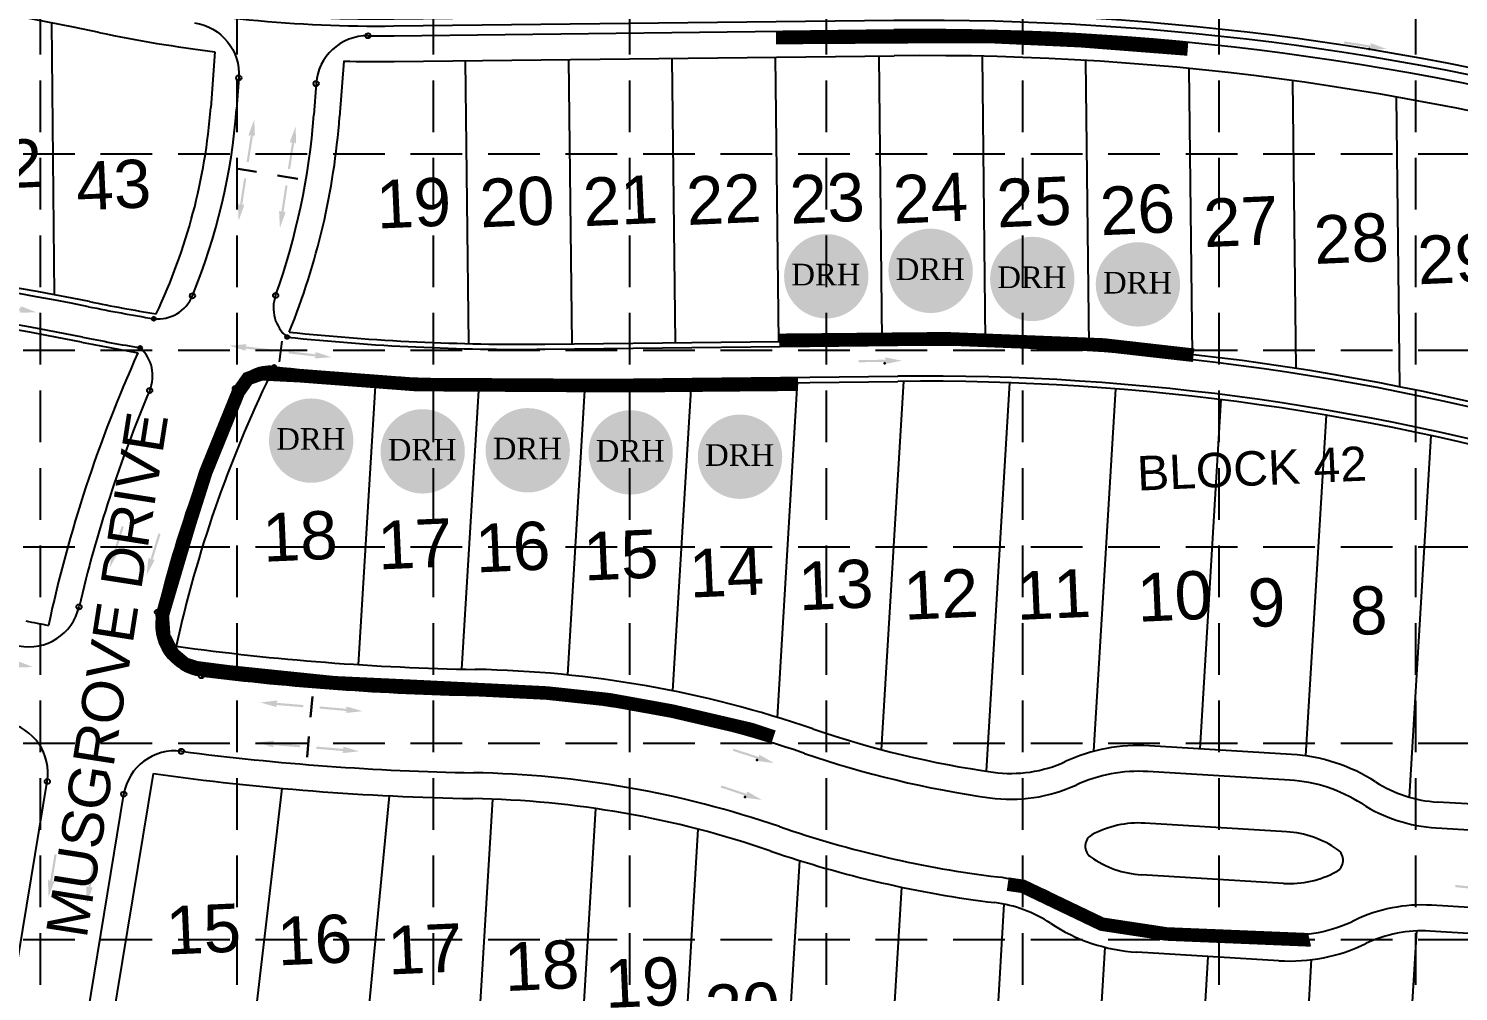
# Model space of a CAD drawing. Header units: feet. Extents: x 6037 to 11520, y 4436 to 7866.
# Drawn here: x 7918 to 8540, y 6300 to 6719 of the extents above; entities that cross this region are included whole.
import ezdxf
from ezdxf.enums import TextEntityAlignment as Align

# ---------------------------------------------------------------- set-up
doc = ezdxf.new("R2010")
doc.units = ezdxf.units.FT
doc.header["$LTSCALE"] = 0.4
doc.header["$MEASUREMENT"] = 0
doc.linetypes.add('DASHED2', pattern=[0.375, 0.25, -0.125])
doc.linetypes.add('HIDDEN', pattern=[0.375, 0.25, -0.125])
for name, color, linetype in [('1 BLOCK NUMBER', 7, 'Continuous'), ('1 DR HORTON LOT', 7, 'Continuous'), ('1 EROSION BLANKET', 84, 'Continuous'), ('1 LOT NUMBER', 7, 'Continuous'), ('1 STREET NAMES', 7, 'Continuous'), ('BASE', 7, 'Continuous'), ('grid', 254, 'HIDDEN'), ('LOTLINE', 7, 'Continuous'), ('PAVING', 7, 'Continuous'), ('ROW', 7, 'Continuous'), ('STORM', 7, 'Continuous')]:
    doc.layers.add(name, color=color, linetype=linetype)
doc.styles.add('DRHorton', font='dutcheb.ttf')
doc.styles.get("Standard").update_dxf_attribs({"font": 'ARIAL.TTF'})

# ---------------------------------------------------------------- blocks, each defined once
blk = doc.blocks.new('DRHorton')
h = blk.add_hatch(color=1)
h.paths.add_polyline_path([(78.7, 25.78, 1), (40.43, 25.78, 1)])
h.paths.add_polyline_path([(42.33, 17.91), (76.5, 17.91), (76.5, 34.87), (42.33, 34.87)], flags=24)
at = {"layer": 'BASE', "color": 176, "style": 'DRHorton'}
blk.add_text('DRH', height=9.814, dxfattribs=at).set_placement((59.39, 21.64), align=Align.CENTER)

msp = doc.modelspace()

# ---------------------------------------------------------------- hatches: boundary and pattern name
at = {"layer": 'PAVING', "linetype": 'Continuous', "lineweight": 30}
h = msp.add_hatch(color=256, dxfattribs=at)
edge = h.paths.add_edge_path()
edge.add_line((8502.07, 6712.22), (8502.57, 6711.45))
edge.add_line((8502.57, 6711.45), (8490.81, 6713.29))
edge.add_line((8490.81, 6713.29), (8490.66, 6712.34))
edge.add_line((8490.66, 6712.34), (8502.42, 6710.49))
edge.add_line((8502.42, 6710.49), (8501.74, 6710.03))
edge.add_line((8501.74, 6710.03), (8501.74, 6710.03))
edge.add_ellipse((8502.33, 6709.88), major_axis=(-0.623, 0.098), ratio=0.285714, start_angle=342.81733, end_angle=484.72693)
edge.add_line((8502.66, 6709.68), (8502.66, 6709.68))
edge.add_line((8502.66, 6709.68), (8509.23, 6709.95))
edge.add_line((8509.23, 6709.95), (8503.07, 6712.26))
edge.add_line((8503.07, 6712.26), (8503.07, 6712.26))
edge.add_ellipse((8502.68, 6712.17), major_axis=(-0.623, 0.098), ratio=0.285714, start_angle=234.16847, end_angle=374.49672)
edge.add_line((8502.07, 6712.22), (8502.07, 6712.22))
edge.add_line((8502.07, 6712.22), (8502.07, 6712.22))
h = msp.add_hatch(color=256, dxfattribs=at)
edge = h.paths.add_edge_path()
edge.add_line((8016.1, 6671.77), (8015.63, 6672.46))
edge.add_line((8015.63, 6672.46), (8013.8, 6660.69))
edge.add_line((8013.8, 6660.69), (8012.85, 6660.84))
edge.add_line((8012.85, 6660.84), (8014.68, 6672.61))
edge.add_line((8014.68, 6672.61), (8013.91, 6672.1))
edge.add_line((8013.91, 6672.1), (8013.9, 6672.1))
edge.add_ellipse((8013.95, 6672.71), major_axis=(-0.097, -0.623), ratio=0.285714, start_angle=-125.83153, end_angle=14.49672, ccw=False)
edge.add_line((8013.87, 6673.1), (8013.87, 6673.09))
edge.add_line((8013.87, 6673.09), (8016.17, 6679.26))
edge.add_line((8016.17, 6679.26), (8016.44, 6672.69))
edge.add_line((8016.44, 6672.69), (8016.44, 6672.69))
edge.add_ellipse((8016.24, 6672.36), major_axis=(-0.097, -0.623), ratio=0.285714, start_angle=-17.18267, end_angle=124.72693, ccw=False)
edge.add_line((8016.09, 6671.77), (8016.1, 6671.77))
edge.add_line((8016.1, 6671.77), (8016.1, 6671.77))
edge.add_line((8016.1, 6671.77), (8016.1, 6671.77))
h = msp.add_hatch(color=256, dxfattribs=at)
edge = h.paths.add_edge_path()
edge.add_line((8034.07, 6668.69), (8033.61, 6669.38))
edge.add_line((8033.61, 6669.38), (8031.78, 6657.61))
edge.add_line((8031.78, 6657.61), (8030.82, 6657.76))
edge.add_line((8030.82, 6657.76), (8032.65, 6669.53))
edge.add_line((8032.65, 6669.53), (8031.88, 6669.02))
edge.add_line((8031.88, 6669.02), (8031.88, 6669.02))
edge.add_ellipse((8031.93, 6669.63), major_axis=(-0.097, -0.623), ratio=0.285714, start_angle=-125.83153, end_angle=14.49672, ccw=False)
edge.add_line((8031.84, 6670.02), (8031.84, 6670.02))
edge.add_line((8031.84, 6670.02), (8034.15, 6676.18))
edge.add_line((8034.15, 6676.18), (8034.42, 6669.61))
edge.add_line((8034.42, 6669.61), (8034.42, 6669.61))
edge.add_ellipse((8034.22, 6669.28), major_axis=(-0.097, -0.623), ratio=0.285714, start_angle=-17.18267, end_angle=124.72693, ccw=False)
edge.add_line((8034.07, 6668.69), (8034.07, 6668.69))
edge.add_line((8034.07, 6668.69), (8034.07, 6668.69))
edge.add_line((8034.07, 6668.69), (8034.07, 6668.69))
h = msp.add_hatch(color=256, dxfattribs=at)
edge = h.paths.add_edge_path()
edge.add_line((8011.56, 6642.32), (8010.91, 6641.8))
edge.add_line((8010.91, 6641.8), (8012.71, 6653.57))
edge.add_line((8012.71, 6653.57), (8011.75, 6653.72))
edge.add_line((8011.75, 6653.72), (8009.95, 6641.95))
edge.add_line((8009.95, 6641.95), (8009.37, 6642.66))
edge.add_line((8009.37, 6642.66), (8009.37, 6642.66))
edge.add_ellipse((8009.23, 6642.07), major_axis=(0.095, 0.623), ratio=0.285714, start_angle=345.50328, end_angle=485.83153)
edge.add_line((8009.03, 6641.72), (8009.04, 6641.72))
edge.add_line((8009.04, 6641.72), (8009.38, 6635.15))
edge.add_line((8009.38, 6635.15), (8011.61, 6641.34))
edge.add_line((8011.61, 6641.34), (8011.61, 6641.34))
edge.add_ellipse((8011.52, 6641.71), major_axis=(0.095, 0.623), ratio=0.285714, start_angle=235.27307, end_angle=377.18267)
edge.add_line((8011.56, 6642.32), (8011.56, 6642.32))
edge.add_line((8011.56, 6642.32), (8011.56, 6642.32))
edge.add_line((8011.56, 6642.32), (8011.56, 6642.32))
h = msp.add_hatch(color=256, dxfattribs=at)
edge = h.paths.add_edge_path()
edge.add_line((8029.54, 6639.24), (8028.89, 6638.72))
edge.add_line((8028.89, 6638.72), (8030.68, 6650.49))
edge.add_line((8030.68, 6650.49), (8029.73, 6650.64))
edge.add_line((8029.73, 6650.64), (8027.93, 6638.87))
edge.add_line((8027.93, 6638.87), (8027.35, 6639.58))
edge.add_line((8027.35, 6639.58), (8027.35, 6639.58))
edge.add_ellipse((8027.21, 6638.99), major_axis=(0.095, 0.623), ratio=0.285714, start_angle=345.50328, end_angle=485.83153)
edge.add_line((8027.01, 6638.65), (8027.01, 6638.65))
edge.add_line((8027.01, 6638.65), (8027.35, 6632.07))
edge.add_line((8027.35, 6632.07), (8029.59, 6638.26))
edge.add_line((8029.59, 6638.26), (8029.59, 6638.26))
edge.add_ellipse((8029.5, 6638.63), major_axis=(0.095, 0.623), ratio=0.285714, start_angle=235.27307, end_angle=377.18267)
edge.add_line((8029.53, 6639.24), (8029.54, 6639.24))
edge.add_line((8029.54, 6639.24), (8029.54, 6639.24))
edge.add_line((8029.54, 6639.24), (8029.54, 6639.24))
at = {"layer": 'PAVING'}
h = msp.add_hatch(color=256, dxfattribs=at)
edge = h.paths.add_edge_path()
edge.add_line((7913.82, 6595.54), (7914.52, 6595.99))
edge.add_line((7914.52, 6595.99), (7902.8, 6598.12))
edge.add_line((7902.8, 6598.12), (7902.97, 6599.07))
edge.add_line((7902.97, 6599.07), (7914.69, 6596.94))
edge.add_line((7914.69, 6596.94), (7914.2, 6597.72))
edge.add_line((7914.2, 6597.72), (7914.2, 6597.72))
edge.add_ellipse((7914.81, 6597.66), major_axis=(-0.62, 0.113), ratio=0.285714, start_angle=-125.83153, end_angle=14.49672, ccw=False)
edge.add_line((7915.2, 6597.74), (7915.2, 6597.73))
edge.add_line((7915.2, 6597.73), (7921.3, 6595.28))
edge.add_line((7921.3, 6595.28), (7914.73, 6595.17))
edge.add_line((7914.73, 6595.17), (7914.73, 6595.17))
edge.add_ellipse((7914.4, 6595.38), major_axis=(-0.62, 0.113), ratio=0.285714, start_angle=-17.18267, end_angle=124.72693, ccw=False)
edge.add_line((7913.82, 6595.54), (7913.82, 6595.54))
edge.add_line((7913.82, 6595.54), (7913.82, 6595.54))
edge.add_line((7913.82, 6595.54), (7913.82, 6595.54))
h = msp.add_hatch(color=256, dxfattribs=at)
edge = h.paths.add_edge_path()
edge.add_line((8012.68, 6578.88), (8012.14, 6579.5))
edge.add_line((8012.14, 6579.5), (8023.97, 6578.19))
edge.add_line((8023.97, 6578.19), (8024.08, 6579.15))
edge.add_line((8024.08, 6579.15), (8012.25, 6580.47))
edge.add_line((8012.25, 6580.47), (8012.94, 6581.08))
edge.add_line((8012.94, 6581.08), (8012.94, 6581.08))
edge.add_ellipse((8012.34, 6581.19), major_axis=(0.626, -0.069), ratio=0.285714, start_angle=345.50328, end_angle=485.83153)
edge.add_line((8011.99, 6581.38), (8011.99, 6581.37))
edge.add_line((8011.99, 6581.37), (8005.43, 6580.77))
edge.add_line((8005.43, 6580.77), (8011.7, 6578.78))
edge.add_line((8011.7, 6578.78), (8011.7, 6578.78))
edge.add_ellipse((8012.08, 6578.89), major_axis=(0.626, -0.069), ratio=0.285714, start_angle=235.27307, end_angle=377.18267)
edge.add_line((8012.68, 6578.88), (8012.68, 6578.88))
edge.add_line((8012.68, 6578.88), (8012.68, 6578.88))
edge.add_line((8012.68, 6578.88), (8012.68, 6578.88))
h = msp.add_hatch(color=256, dxfattribs=at)
edge = h.paths.add_edge_path()
edge.add_line((8042.3, 6575.55), (8042.96, 6576.04))
edge.add_line((8042.96, 6576.04), (8031.13, 6577.39))
edge.add_line((8031.13, 6577.39), (8031.24, 6578.35))
edge.add_line((8031.24, 6578.35), (8043.07, 6577))
edge.add_line((8043.07, 6577), (8042.54, 6577.75))
edge.add_line((8042.54, 6577.75), (8042.53, 6577.75))
edge.add_ellipse((8043.15, 6577.73), major_axis=(-0.626, 0.071), ratio=0.285714, start_angle=-125.83153, end_angle=14.49672, ccw=False)
edge.add_line((8043.53, 6577.83), (8043.53, 6577.83))
edge.add_line((8043.53, 6577.83), (8049.78, 6575.78))
edge.add_line((8049.78, 6575.78), (8043.23, 6575.24))
edge.add_line((8043.23, 6575.24), (8043.23, 6575.24))
edge.add_ellipse((8042.89, 6575.43), major_axis=(-0.626, 0.071), ratio=0.285714, start_angle=-17.18267, end_angle=124.72693, ccw=False)
edge.add_line((8042.3, 6575.55), (8042.3, 6575.55))
edge.add_line((8042.3, 6575.55), (8042.3, 6575.55))
edge.add_line((8042.3, 6575.55), (8042.3, 6575.55))
at = {"layer": 'PAVING', "linetype": 'Continuous', "lineweight": 30}
h = msp.add_hatch(color=256, dxfattribs=at)
edge = h.paths.add_edge_path()
edge.add_line((8290.68, 6575.33), (8291.3, 6574.65))
edge.add_line((8291.3, 6574.65), (8279.4, 6574.54))
edge.add_line((8279.4, 6574.54), (8279.41, 6573.57))
edge.add_line((8279.41, 6573.57), (8291.31, 6573.68))
edge.add_line((8291.31, 6573.68), (8290.72, 6573.12))
edge.add_line((8290.72, 6573.12), (8290.71, 6573.11))
edge.add_ellipse((8291.32, 6573.07), major_axis=(-0.63, -0.006), ratio=0.285714, start_angle=342.81733, end_angle=484.72693)
edge.add_line((8291.68, 6572.92), (8291.68, 6572.92))
edge.add_line((8291.68, 6572.92), (8298.11, 6574.26))
edge.add_line((8298.11, 6574.26), (8291.66, 6575.53))
edge.add_line((8291.66, 6575.53), (8291.66, 6575.53))
edge.add_ellipse((8291.29, 6575.38), major_axis=(-0.63, -0.006), ratio=0.285714, start_angle=234.16847, end_angle=374.49672)
edge.add_line((8290.68, 6575.33), (8290.68, 6575.33))
edge.add_line((8290.68, 6575.33), (8290.68, 6575.33))
at = {"layer": 'PAVING'}
h = msp.add_hatch(color=256, dxfattribs=at)
edge = h.paths.add_edge_path()
edge.add_line((7956.54, 6490.92), (7955.83, 6490.51))
edge.add_line((7955.83, 6490.51), (7959.35, 6501.88))
edge.add_line((7959.35, 6501.88), (7958.43, 6502.17))
edge.add_line((7958.43, 6502.17), (7954.9, 6490.79))
edge.add_line((7954.9, 6490.79), (7954.43, 6491.59))
edge.add_line((7954.43, 6491.59), (7954.43, 6491.59))
edge.add_ellipse((7954.21, 6491.02), major_axis=(0.187, 0.602), ratio=0.285714, start_angle=345.50328, end_angle=485.83153)
edge.add_line((7953.96, 6490.71), (7953.96, 6490.71))
edge.add_line((7953.96, 6490.71), (7953.32, 6484.16))
edge.add_line((7953.32, 6484.16), (7956.45, 6489.94))
edge.add_line((7956.45, 6489.94), (7956.45, 6489.94))
edge.add_ellipse((7956.42, 6490.33), major_axis=(0.187, 0.602), ratio=0.285714, start_angle=235.27307, end_angle=377.18267)
edge.add_line((7956.54, 6490.92), (7956.54, 6490.92))
edge.add_line((7956.54, 6490.92), (7956.54, 6490.92))
edge.add_line((7956.54, 6490.92), (7956.54, 6490.92))
h = msp.add_hatch(color=256, dxfattribs=at)
edge = h.paths.add_edge_path()
edge.add_line((7972.57, 6487.8), (7971.86, 6487.39))
edge.add_line((7971.86, 6487.39), (7975.38, 6498.76))
edge.add_line((7975.38, 6498.76), (7974.46, 6499.05))
edge.add_line((7974.46, 6499.05), (7970.93, 6487.68))
edge.add_line((7970.93, 6487.68), (7970.46, 6488.47))
edge.add_line((7970.46, 6488.47), (7970.46, 6488.47))
edge.add_ellipse((7970.24, 6487.9), major_axis=(0.187, 0.602), ratio=0.285714, start_angle=345.50328, end_angle=485.83153)
edge.add_line((7969.99, 6487.59), (7969.99, 6487.59))
edge.add_line((7969.99, 6487.59), (7969.35, 6481.04))
edge.add_line((7969.35, 6481.04), (7972.48, 6486.83))
edge.add_line((7972.48, 6486.83), (7972.48, 6486.82))
edge.add_ellipse((7972.44, 6487.21), major_axis=(0.187, 0.602), ratio=0.285714, start_angle=235.27307, end_angle=377.18267)
edge.add_line((7972.57, 6487.8), (7972.57, 6487.8))
edge.add_line((7972.57, 6487.8), (7972.57, 6487.8))
edge.add_line((7972.57, 6487.8), (7972.57, 6487.8))
at = {"layer": 'PAVING', "linetype": 'Continuous', "lineweight": 30}
h = msp.add_hatch(color=256, dxfattribs=at)
edge = h.paths.add_edge_path()
edge.add_line((7912.75, 6443.17), (7913.25, 6442.4))
edge.add_line((7913.25, 6442.4), (7901.5, 6444.31))
edge.add_line((7901.5, 6444.31), (7901.35, 6443.35))
edge.add_line((7901.35, 6443.35), (7913.1, 6441.44))
edge.add_line((7913.1, 6441.44), (7912.41, 6440.98))
edge.add_line((7912.41, 6440.98), (7912.41, 6440.98))
edge.add_ellipse((7913, 6440.83), major_axis=(-0.622, 0.101), ratio=0.285714, start_angle=342.81733, end_angle=484.72693)
edge.add_line((7913.33, 6440.63), (7913.33, 6440.63))
edge.add_line((7913.33, 6440.63), (7919.9, 6440.86))
edge.add_line((7919.9, 6440.86), (7913.75, 6443.2))
edge.add_line((7913.75, 6443.2), (7913.75, 6443.2))
edge.add_ellipse((7913.36, 6443.12), major_axis=(-0.622, 0.101), ratio=0.285714, start_angle=234.16847, end_angle=374.49672)
edge.add_line((7912.75, 6443.17), (7912.75, 6443.17))
edge.add_line((7912.75, 6443.17), (7912.75, 6443.17))
h = msp.add_hatch(color=256, dxfattribs=at)
edge = h.paths.add_edge_path()
edge.add_line((8026.14, 6423.72), (8025.58, 6424.34))
edge.add_line((8025.58, 6424.34), (8037.45, 6423.34))
edge.add_line((8037.45, 6423.34), (8037.53, 6424.3))
edge.add_line((8037.53, 6424.3), (8025.66, 6425.3))
edge.add_line((8025.66, 6425.3), (8026.34, 6425.93))
edge.add_line((8026.34, 6425.93), (8026.34, 6425.93))
edge.add_ellipse((8025.73, 6426.03), major_axis=(0.628, -0.053), ratio=0.285714, start_angle=345.50328, end_angle=485.83153)
edge.add_line((8025.38, 6426.2), (8025.38, 6426.2))
edge.add_line((8025.38, 6426.2), (8018.84, 6425.42))
edge.add_line((8018.84, 6425.42), (8025.17, 6423.6))
edge.add_line((8025.17, 6423.6), (8025.16, 6423.61))
edge.add_ellipse((8025.53, 6423.72), major_axis=(0.628, -0.053), ratio=0.285714, start_angle=235.27307, end_angle=377.18267)
edge.add_line((8026.14, 6423.73), (8026.14, 6423.72))
edge.add_line((8026.14, 6423.72), (8026.14, 6423.72))
edge.add_line((8026.14, 6423.72), (8026.14, 6423.72))
h = msp.add_hatch(color=256, dxfattribs=at)
edge = h.paths.add_edge_path()
edge.add_line((8055.83, 6421.18), (8056.49, 6421.69))
edge.add_line((8056.49, 6421.69), (8044.62, 6422.73))
edge.add_line((8044.62, 6422.73), (8044.71, 6423.69))
edge.add_line((8044.71, 6423.69), (8056.57, 6422.66))
edge.add_line((8056.57, 6422.66), (8056.01, 6423.39))
edge.add_line((8056.01, 6423.39), (8056.01, 6423.39))
edge.add_ellipse((8056.62, 6423.39), major_axis=(-0.628, 0.055), ratio=0.285714, start_angle=-125.83153, end_angle=14.49672, ccw=False)
edge.add_line((8057, 6423.5), (8057, 6423.5))
edge.add_line((8057, 6423.5), (8063.31, 6421.62))
edge.add_line((8063.31, 6421.62), (8056.77, 6420.9))
edge.add_line((8056.77, 6420.9), (8056.77, 6420.9))
edge.add_ellipse((8056.43, 6421.08), major_axis=(-0.628, 0.055), ratio=0.285714, start_angle=-17.18267, end_angle=124.72693, ccw=False)
edge.add_line((8055.83, 6421.19), (8055.83, 6421.18))
edge.add_line((8055.83, 6421.18), (8055.83, 6421.18))
edge.add_line((8055.83, 6421.18), (8055.83, 6421.18))
h = msp.add_hatch(color=256, dxfattribs=at)
edge = h.paths.add_edge_path()
edge.add_line((8024.67, 6406.26), (8024.11, 6406.88))
edge.add_line((8024.11, 6406.88), (8035.98, 6405.88))
edge.add_line((8035.98, 6405.88), (8036.06, 6406.84))
edge.add_line((8036.06, 6406.84), (8024.19, 6407.84))
edge.add_line((8024.19, 6407.84), (8024.86, 6408.47))
edge.add_line((8024.86, 6408.47), (8024.87, 6408.47))
edge.add_ellipse((8024.26, 6408.57), major_axis=(0.628, -0.053), ratio=0.285714, start_angle=345.50328, end_angle=485.83153)
edge.add_line((8023.91, 6408.74), (8023.91, 6408.74))
edge.add_line((8023.91, 6408.74), (8017.37, 6407.96))
edge.add_line((8017.37, 6407.96), (8023.69, 6406.14))
edge.add_line((8023.69, 6406.14), (8023.69, 6406.14))
edge.add_ellipse((8024.06, 6406.26), major_axis=(0.628, -0.053), ratio=0.285714, start_angle=235.27307, end_angle=377.18267)
edge.add_line((8024.67, 6406.26), (8024.67, 6406.26))
edge.add_line((8024.67, 6406.26), (8024.67, 6406.26))
edge.add_line((8024.67, 6406.26), (8024.67, 6406.26))
h = msp.add_hatch(color=256, dxfattribs=at)
edge = h.paths.add_edge_path()
edge.add_line((8054.36, 6403.72), (8055.02, 6404.23))
edge.add_line((8055.02, 6404.23), (8043.15, 6405.26))
edge.add_line((8043.15, 6405.26), (8043.23, 6406.23))
edge.add_line((8043.23, 6406.23), (8055.1, 6405.2))
edge.add_line((8055.1, 6405.2), (8054.54, 6405.93))
edge.add_line((8054.54, 6405.93), (8054.54, 6405.93))
edge.add_ellipse((8055.15, 6405.92), major_axis=(-0.628, 0.055), ratio=0.285714, start_angle=-125.83153, end_angle=14.49672, ccw=False)
edge.add_line((8055.53, 6406.04), (8055.53, 6406.03))
edge.add_line((8055.53, 6406.03), (8061.84, 6404.15))
edge.add_line((8061.84, 6404.15), (8055.3, 6403.44))
edge.add_line((8055.3, 6403.44), (8055.3, 6403.44))
edge.add_ellipse((8054.96, 6403.62), major_axis=(-0.628, 0.055), ratio=0.285714, start_angle=-17.18267, end_angle=124.72693, ccw=False)
edge.add_line((8054.36, 6403.72), (8054.36, 6403.72))
edge.add_line((8054.36, 6403.72), (8054.36, 6403.72))
edge.add_line((8054.36, 6403.72), (8054.36, 6403.72))
h = msp.add_hatch(color=256, dxfattribs=at)
edge = h.paths.add_edge_path()
edge.add_line((8235.79, 6402.44), (8236.16, 6401.59))
edge.add_line((8236.16, 6401.59), (8224.85, 6405.31))
edge.add_line((8224.85, 6405.31), (8224.55, 6404.39))
edge.add_line((8224.55, 6404.39), (8235.86, 6400.67))
edge.add_line((8235.86, 6400.67), (8235.11, 6400.33))
edge.add_line((8235.11, 6400.33), (8235.11, 6400.33))
edge.add_ellipse((8235.66, 6400.09), major_axis=(-0.599, 0.197), ratio=0.285714, start_angle=342.81733, end_angle=484.72693)
edge.add_line((8235.96, 6399.84), (8235.96, 6399.84))
edge.add_line((8235.96, 6399.84), (8242.48, 6399.04))
edge.add_line((8242.48, 6399.04), (8236.77, 6402.31))
edge.add_line((8236.77, 6402.31), (8236.78, 6402.31))
edge.add_ellipse((8236.38, 6402.29), major_axis=(-0.599, 0.197), ratio=0.285714, start_angle=234.16847, end_angle=374.49672)
edge.add_line((8235.79, 6402.44), (8235.79, 6402.44))
edge.add_line((8235.79, 6402.44), (8235.79, 6402.44))
h = msp.add_hatch(color=256, dxfattribs=at)
edge = h.paths.add_edge_path()
edge.add_line((8230.51, 6386.4), (8230.89, 6385.56))
edge.add_line((8230.89, 6385.56), (8219.57, 6389.28))
edge.add_line((8219.57, 6389.28), (8219.27, 6388.36))
edge.add_line((8219.27, 6388.36), (8230.58, 6384.64))
edge.add_line((8230.58, 6384.64), (8229.83, 6384.3))
edge.add_line((8229.83, 6384.3), (8229.83, 6384.29))
edge.add_ellipse((8230.39, 6384.06), major_axis=(-0.599, 0.197), ratio=0.285714, start_angle=342.81733, end_angle=484.72693)
edge.add_line((8230.68, 6383.8), (8230.68, 6383.8))
edge.add_line((8230.68, 6383.8), (8237.21, 6383))
edge.add_line((8237.21, 6383), (8231.5, 6386.28))
edge.add_line((8231.5, 6386.28), (8231.5, 6386.28))
edge.add_ellipse((8231.11, 6386.25), major_axis=(-0.599, 0.197), ratio=0.285714, start_angle=234.16847, end_angle=374.49672)
edge.add_line((8230.51, 6386.4), (8230.51, 6386.4))
edge.add_line((8230.51, 6386.4), (8230.51, 6386.4))
at = {"layer": 'PAVING'}
h = msp.add_hatch(color=256, dxfattribs=at)
edge = h.paths.add_edge_path()
edge.add_line((7928.88, 6347.89), (7928.23, 6347.39))
edge.add_line((7928.23, 6347.39), (7930.14, 6359.14))
edge.add_line((7930.14, 6359.14), (7929.19, 6359.3))
edge.add_line((7929.19, 6359.3), (7927.27, 6347.54))
edge.add_line((7927.27, 6347.54), (7926.7, 6348.26))
edge.add_line((7926.7, 6348.26), (7926.69, 6348.27))
edge.add_ellipse((7926.55, 6347.67), major_axis=(0.101, 0.622), ratio=0.285714, start_angle=345.50328, end_angle=485.83153)
edge.add_line((7926.35, 6347.33), (7926.35, 6347.33))
edge.add_line((7926.35, 6347.33), (7926.62, 6340.75))
edge.add_line((7926.62, 6340.75), (7928.92, 6346.92))
edge.add_line((7928.92, 6346.92), (7928.92, 6346.91))
edge.add_ellipse((7928.83, 6347.29), major_axis=(0.101, 0.622), ratio=0.285714, start_angle=235.27307, end_angle=377.18267)
edge.add_line((7928.88, 6347.9), (7928.88, 6347.89))
edge.add_line((7928.88, 6347.89), (7928.88, 6347.89))
edge.add_line((7928.88, 6347.89), (7928.88, 6347.89))
h = msp.add_hatch(color=256, dxfattribs=at)
edge = h.paths.add_edge_path()
edge.add_line((7945.53, 6345.15), (7944.88, 6344.65))
edge.add_line((7944.88, 6344.65), (7946.8, 6356.4))
edge.add_line((7946.8, 6356.4), (7945.84, 6356.56))
edge.add_line((7945.84, 6356.56), (7943.92, 6344.8))
edge.add_line((7943.92, 6344.8), (7943.35, 6345.52))
edge.add_line((7943.35, 6345.52), (7943.35, 6345.52))
edge.add_ellipse((7943.21, 6344.93), major_axis=(0.101, 0.622), ratio=0.285714, start_angle=345.50328, end_angle=485.83153)
edge.add_line((7943, 6344.59), (7943, 6344.59))
edge.add_line((7943, 6344.59), (7943.28, 6338.01))
edge.add_line((7943.28, 6338.01), (7945.58, 6344.17))
edge.add_line((7945.58, 6344.17), (7945.58, 6344.17))
edge.add_ellipse((7945.49, 6344.55), major_axis=(0.101, 0.622), ratio=0.285714, start_angle=235.27307, end_angle=377.18267)
edge.add_line((7945.53, 6345.15), (7945.53, 6345.15))
edge.add_line((7945.53, 6345.15), (7945.53, 6345.15))
edge.add_line((7945.53, 6345.15), (7945.53, 6345.15))
at = {"layer": 'PAVING', "linetype": 'Continuous', "lineweight": 30}
h = msp.add_hatch(color=256, dxfattribs=at)
edge = h.paths.add_edge_path()
edge.add_line((8550.51, 6345.53), (8551.06, 6344.79))
edge.add_line((8551.06, 6344.79), (8539.2, 6345.97))
edge.add_line((8539.2, 6345.97), (8539.11, 6345))
edge.add_line((8539.11, 6345), (8550.96, 6343.83))
edge.add_line((8550.96, 6343.83), (8550.3, 6343.33))
edge.add_line((8550.3, 6343.33), (8550.3, 6343.32))
edge.add_ellipse((8550.9, 6343.21), major_axis=(-0.627, 0.062), ratio=0.285714, start_angle=342.81733, end_angle=484.72693)
edge.add_line((8551.24, 6343.03), (8551.24, 6343.03))
edge.add_line((8551.24, 6343.03), (8557.78, 6343.66))
edge.add_line((8557.78, 6343.66), (8551.5, 6345.62))
edge.add_line((8551.5, 6345.62), (8551.5, 6345.62))
edge.add_ellipse((8551.12, 6345.52), major_axis=(-0.627, 0.062), ratio=0.285714, start_angle=234.16847, end_angle=374.49672)
edge.add_line((8550.51, 6345.53), (8550.51, 6345.53))
edge.add_line((8550.51, 6345.53), (8550.51, 6345.53))

# ---------------------------------------------------------------- linework, layer by layer
at = {"layer": '1 EROSION BLANKET', "const_width": 5.92}
for points in [[(8243.31, 6714.95), (8303.22, 6715.33), (8338.45, 6715.32), (8375.92, 6713.6), (8422.64, 6709.97)], [(8425.16, 6576.62), (8385.98, 6581.07), (8317.48, 6583.78), (8244.73, 6583.09)], [(8242.28, 6410.4), (8232.73, 6413.6), (8198.14, 6421.66), (8170.78, 6426.6), (8143.59, 6429.53), (8084.93, 6432.42), (8050.92, 6433.99), (8004.74, 6438.76), (7990.98, 6440.53), (7986.02, 6442.11), (7980.72, 6446.6), (7976.77, 6454.23), (7976.12, 6463.26), (7988.01, 6503.46), (7995.05, 6525.62), (8009.26, 6560.6), (8013.39, 6566.46), (8019.25, 6568.52), (8022.08, 6568.63), (8022.05, 6568.41), (8035.95, 6567.72), (8086.79, 6563.85), (8178.78, 6563.35), (8252.92, 6564.01)], [(8344.24, 6346.31), (8350.83, 6345.36), (8385.24, 6328.89), (8413.39, 6324.62), (8475.37, 6322.07), (8475.69, 6322.14)]]:
    msp.add_lwpolyline(points, dxfattribs=at)
at = {"layer": 'grid', "color": 252, "linetype": 'DASHED2', "ltscale": 225}
for p, q in [((7922.99, 7776.26), (7922.99, 4782.14)), ((8008.53, 7776.26), (8008.53, 4782.14)), ((8094.06, 7776.26), (8094.06, 4782.14)), ((8179.6, 7776.26), (8179.6, 4782.14)), ((8265.13, 7776.26), (8265.13, 4782.14)), ((8350.67, 7776.26), (8350.67, 4782.14)), ((8436.2, 7776.26), (8436.2, 4782.14)), ((8521.74, 7776.26), (8521.74, 4782.14)), ((6126.74, 6664.3), (11429.95, 6664.3)), ((6126.74, 6578.76), (11429.95, 6578.76)), ((6126.74, 6493.23), (11429.95, 6493.23)), ((6126.74, 6407.69), (11429.95, 6407.69)), ((6126.74, 6322.16), (11429.95, 6322.16))]:
    msp.add_line(p, q, dxfattribs=at)
at = {"layer": 'LOTLINE'}
for p, q in [((7929.26, 6602.9), (7928, 6721.35)), ((8154.6, 6581.61), (8153.18, 6705.38)), ((8199.61, 6582.13), (8198.18, 6705.9)), ((8244.61, 6582.65), (8243.19, 6706.42)), ((8289.62, 6583.17), (8288.2, 6706.93)), ((8334.63, 6582.99), (8333.21, 6706.83)), ((8109.59, 6581.67), (8108.17, 6704.86)), ((8379.67, 6580.9), (8378.24, 6705.01)), ((8424.73, 6576.87), (8423.29, 6701.47)), ((8469.81, 6570.88), (8468.37, 6696.17)), ((8514.91, 6562.88), (8513.46, 6689.1)), ((8061.61, 6441.88), (8069.08, 6565.43)), ((8106.58, 6439.93), (8114.06, 6563.57)), ((8152.64, 6437.4), (8160.28, 6563.67)), ((8198.44, 6430.46), (8206.53, 6564.21)), ((8243.96, 6418.93), (8252.78, 6564.74)), ((8289.33, 6404.85), (8299.03, 6565.27)), ((8334.98, 6395.51), (8345.21, 6564.66)), ((8381.72, 6404.15), (8391.27, 6561.99)), ((8428.01, 6405.22), (8437.2, 6557.27)), ((8474.04, 6402.18), (8483.01, 6550.49)), ((8519.17, 6384.17), (8528.69, 6541.62)), ((8028.21, 6388.03), (8013.65, 6264.91)), ((8062.78, 6257.05), (8075.06, 6384.77)), ((8111.84, 6247.32), (8120.06, 6383.31)), ((8156.12, 6234.01), (8164.91, 6379.2)), ((8200.23, 6217.7), (8209.45, 6370.22)), ((8244.51, 6204.34), (8253.72, 6356.57)), ((8288.99, 6194.19), (8298.11, 6344.98)), ((8333.65, 6187.17), (8342.75, 6337.58)), ((8513.46, 6177.96), (8522.41, 6325.96)), ((8378.5, 6183.18), (8386.71, 6318.81)), ((8423.43, 6180.47), (8431.56, 6314.82)), ((8468.36, 6177.88), (8476.56, 6313.43))]:
    msp.add_line(p, q, dxfattribs=at)
at = {"layer": 'PAVING'}
for p, q in [((8077.03, 6715.76), (8294.67, 6718.26)), ((8009.44, 6697.36), (8008.43, 6683.71)), ((8043.1, 6694.88), (8042.1, 6681.23)), ((8028.13, 6582.74), (8027.08, 6573.8)), ((8142.78, 6579.23), (8296.25, 6580.99)), ((8142.93, 6565.73), (8296.41, 6567.49)), ((8467.09, 6391.58), (8405.24, 6395.32)), ((7910.24, 6294.8), (7926.07, 6390.98)), ((7943.64, 6289.87), (7959.38, 6385.5)), ((8465.73, 6369.12), (8403.88, 6372.86)), ((8464.37, 6346.66), (8402.52, 6350.4)), ((8839.28, 6318.34), (8528.7, 6337.13)), ((8463.01, 6324.19), (8401.16, 6327.94))]:
    msp.add_line(p, q, dxfattribs=at)
at = {"layer": 'PAVING', "linetype": 'Continuous', "lineweight": 30}
for p, q in [((8008.33, 6657.91), (8017.22, 6656.5)), ((8026.31, 6654.83), (8035.2, 6653.42)), ((8041.48, 6428), (8040.67, 6419.03)), ((8040.01, 6410.53), (8039.2, 6401.57))]:
    msp.add_line(p, q, dxfattribs=at)
at = {"layer": 'PAVING', "flags": 128}
msp.add_lwpolyline([(8530.74, 6370.82), (8841.32, 6352.04)], dxfattribs=at)
at = {"layer": 'PAVING'}
for centre, radius in [((8065.73, 6715.74), 1.13), ((8009.44, 6697.36), 1.13), ((8043.1, 6694.88), 1.13), ((7989.27, 6602.52), 1.13), ((8025.48, 6602.67), 1.13), ((7972.45, 6592.51), 0.844), ((7966.5, 6579.83), 0.844), ((8030.53, 6584.53), 0.844), ((8024.8, 6571.57), 0.844), ((7970.64, 6561.29), 1.13), ((8007.92, 6562.17), 1.13), ((7939.88, 6467.02), 1.13), ((7974.05, 6464.77), 1.13), ((7993.1, 6437.09), 1.13), ((7984.48, 6404.16), 1.13), ((7926.07, 6390.98), 1.13), ((7959.38, 6385.5), 1.13)]:
    msp.add_circle(centre, radius, dxfattribs=at)
at = {"layer": 'PAVING', "extrusion": (0, 0, -1)}
msp.add_arc((-7986.99, 6699.01), 22.5, 97.96054, 184.20958, dxfattribs=at)
at = {"layer": 'PAVING'}
for centre, radius, start, end in [((8308.36, 5528.99), 1189.35, 73.22071, 90.6596), ((8065.55, 6693.23), 22.5, 89.54146, 175.79045), ((8070.36, 7295.2), 579.49, 269.54146, 270.6596), ((7744.72, 6703.12), 264.43, 337.64064, 355.79046), ((7744.72, 6703.12), 298.18, 340.31449, 355.79046), ((7690.55, 5329.97), 1292.87, 78.69382, 89.65834), ((7690.55, 5329.97), 1279.37, 78.69382, 89.65834), ((7974.18, 6608.73), 16.32, 263.9385, 337.64064), ((8040.84, 6597.18), 16.32, 160.31449, 230.8158), ((8131.75, 7536.72), 957.56, 258.69382, 260.42368), ((8131.75, 7536.72), 971.06, 258.69382, 260.20167), ((8131.75, 7536.72), 957.56, 263.93182, 270.6596), ((8308.36, 5528.99), 1052.08, 73.22071, 90.6596), ((7955.62, 6567.66), 16.32, 337.02164, 48.19427), ((8022.75, 6555.38), 16.32, 82.78628, 155.40898), ((8131.75, 7536.72), 971.06, 263.67655, 270.6596), ((8504.15, 6335.07), 545.73, 155.40898, 166.2519), ((8308.36, 5528.99), 1038.57, 73.22071, 90.6596), ((8504.15, 6335.07), 579.49, 157.02164, 166.83876), ((7917.97, 6472.14), 22.5, 258.73918, 346.83876), ((7995.91, 6459.42), 22.5, 166.2519, 262.81332), ((8131.75, 7536.72), 1108.34, 262.81332, 268.98956), ((8103.97, 5961.67), 466.96, 71.02755, 88.98956), ((7903.86, 6394.64), 22.5, 350.6533, 78.67069), ((7981.58, 6381.85), 22.5, 82.59121, 170.6533), ((8131.75, 7536.72), 1142.09, 262.59121, 268.98956), ((8396.63, 6812.94), 433.21, 251.02755, 262.00688), ((8103.97, 5961.67), 433.21, 71.02755, 88.98956), ((8401.3, 6330.18), 65.26, 86.5387, 114.71581), ((8345.78, 6450.79), 67.51, 262.00688, 294.71581), ((8463.15, 6326.44), 65.26, 57.33392, 86.5387), ((8534.81, 6438.21), 67.51, 237.33392, 266.5387), ((8396.63, 6812.94), 466.96, 251.02755, 263.02589), ((8401.3, 6330.18), 42.76, 86.5387, 118.49144), ((8463.15, 6326.44), 42.76, 54.58595, 86.5387), ((8383.58, 6362.82), 5.63, 118.49144, 234.58595), ((8405.1, 6393.08), 42.76, 234.58595, 266.5387), ((8484.67, 6356.7), 5.63, 298.49144, 54.58595), ((8466.95, 6389.34), 42.76, 266.5387, 298.49144), ((8331.74, 6282.41), 67.51, 56.45775, 83.02589), ((8405.1, 6393.08), 65.26, 236.45775, 266.5387), ((8524.62, 6269.74), 67.51, 86.5387, 115.74348), ((8466.95, 6389.34), 65.26, 266.5387, 295.74348)]:
    msp.add_arc(centre, radius, start, end, dxfattribs=at)
at = {"layer": 'PAVING', "linetype": 'Continuous', "lineweight": 30}
for p in [(8501.74, 6710.03), (8290.72, 6573.12), (8235.11, 6400.33), (8229.83, 6384.3)]:
    msp.add_point(p, dxfattribs=at)
at = {"layer": 'ROW'}
for p, q in [((7999, 6708.79), (7997.21, 6684.53)), ((8077.16, 6704.5), (8294.8, 6707.01)), ((8055.11, 6704.66), (8053.32, 6680.4)), ((8142.75, 6581.48), (8296.23, 6583.24)), ((8142.96, 6563.47), (8296.43, 6565.24)), ((8467.77, 6402.82), (8405.92, 6406.56)), ((7952.59, 6274.96), (7972.25, 6394.46)), ((8841.99, 6363.27), (8531.42, 6382.06)), ((8838.6, 6307.11), (8528.02, 6325.9)), ((8462.34, 6312.96), (8400.48, 6316.7))]:
    msp.add_line(p, q, dxfattribs=at)
for centre, radius, start, end in [((7606.41, 5093.12), 1659.69, 78.10232, 90.6596), ((8070.36, 7295.2), 590.74, 258.10232, 263.06106), ((8308.36, 5528.99), 1178.1, 73.22071, 90.6596), ((8070.36, 7295.2), 590.74, 268.51986, 270.6596), ((7744.72, 6703.12), 253.17, 334.6244, 355.79046), ((7744.72, 6703.12), 309.43, 337.8996, 355.79046), ((7690.55, 5329.97), 1295.12, 78.69382, 89.65834), ((7690.55, 5329.97), 1277.12, 78.69382, 89.65834), ((8131.75, 7536.72), 955.31, 258.69382, 260.46255), ((8131.75, 7536.72), 973.31, 258.69382, 260.16726), ((8131.75, 7536.72), 955.31, 263.97117, 270.6596), ((8308.36, 5528.99), 1054.33, 73.22071, 90.6596), ((8504.15, 6335.07), 590.74, 155.74919, 167.89056), ((8504.15, 6335.07), 534.48, 154.14368, 167.59549), ((7744.72, 6703.12), 309.43, 334.14368, 334.40081), ((8131.75, 7536.72), 973.31, 263.63079, 270.6596), ((8308.36, 5528.99), 1036.32, 73.22071, 90.6596), ((8131.75, 7536.72), 1097.08, 258.69382, 259.21988), ((8131.75, 7536.72), 1097.08, 262.16234, 268.98956), ((8103.97, 5961.67), 478.22, 71.02755, 88.98956), ((8396.63, 6812.94), 421.96, 251.02755, 262.00688), ((8401.3, 6330.18), 76.51, 86.5387, 114.71581), ((8463.15, 6326.44), 76.51, 57.33392, 86.5387), ((8131.75, 7536.72), 1153.34, 262.0509, 268.98956), ((8345.78, 6450.79), 56.26, 262.00688, 294.71581), ((8534.81, 6438.21), 56.26, 237.33392, 266.5387), ((8103.97, 5961.67), 421.96, 71.02755, 88.98956), ((8396.63, 6812.94), 478.22, 251.02755, 263.02589), ((8331.74, 6282.41), 56.26, 56.45775, 83.02589), ((8405.1, 6393.08), 76.51, 236.45775, 266.5387), ((8524.62, 6269.74), 56.26, 86.5387, 115.74348), ((8466.95, 6389.34), 76.51, 266.5387, 295.74348)]:
    msp.add_arc(centre, radius, start, end, dxfattribs=at)
at = {"layer": 'STORM', "color": 5, "flags": 128}
for points in [[(8642.62, 6677.88, 0.073793), (8294.59, 6725.43), (8076.95, 6722.93, -0.054846), (7952.37, 6735.18, 0.006713), (7908.16, 6743.88)], [(8641.76, 6674.9, 0.073793), (8294.63, 6722.34), (8076.99, 6719.83, -0.054846), (7951.74, 6732.16, 0.007228), (7904.21, 6741.45)]]:
    msp.add_lwpolyline(points, format="xyb", dxfattribs=at)

# ---------------------------------------------------------------- block references
at = {"layer": '1 DR HORTON LOT', "xscale": 0.9600000000000364, "yscale": 0.9600000000000364, "zscale": 0.96}
for p in [(8253.49, 6588.62), (8208.06, 6586.26), (8297.75, 6585.08), (8343.77, 6582.72), (7983.77, 6514.68), (8032.32, 6510.01), (8078.07, 6510.48), (8122.88, 6509.55), (8170.5, 6507.68)]:
    msp.add_blockref('DRHorton', p, dxfattribs=at)

# ---------------------------------------------------------------- texts
at = {"layer": '1 BLOCK NUMBER'}
msp.add_text('BLOCK 42', height=15, rotation=2.5387, dxfattribs=at).set_placement((8400.55, 6525.13), align=Align.MIDDLE_LEFT)
at = {"layer": '1 LOT NUMBER', "color": 7}
for s, p in [('42', (7891.26, 6659.04)), ('43', (7938.59, 6650.15)), ('22', (8204.28, 6643.78)), ('23', (8249.28, 6644.3)), ('24', (8294.29, 6644.35)), ('19', (8069.26, 6642.23)), ('20', (8114.27, 6642.74)), ('21', (8159.27, 6643.26)), ('25', (8339.32, 6642.71)), ('26', (8384.38, 6639.31)), ('27', (8429.45, 6634.12)), ('28', (8477.5, 6626.8)), ('29', (8522.62, 6617.96)), ('18', (8019.77, 6497.14)), ('17', (8069.85, 6493.79)), ('16', (8112.39, 6492.49)), ('15', (8159.45, 6488.95)), ('14', (8205.48, 6481.54)), ('13', (8253.05, 6475.98)), ('12', (8298.85, 6471.86)), ('11', (8347.82, 6471.81)), ('10', (8400.56, 6471)), ('9', (8448.82, 6468.62)), ('8', (8493.15, 6465.16)), ('15', (7977.7, 6326.08)), ('16', (8026.13, 6321.39)), ('17', (8074.22, 6317.42)), ('18', (8125.01, 6310.21)), ('19', (8168.74, 6302.84)), ('20', (8212.45, 6291.83))]:
    msp.add_text(s, height=21, rotation=2.5387, dxfattribs=at).set_placement(p, align=Align.MIDDLE_LEFT)
at = {"layer": '1 STREET NAMES', "color": 7}
msp.add_text('MUSGROVE DRIVE', height=18, rotation=81.10927, dxfattribs=at).set_placement((7934.25, 6323.65), align=Align.MIDDLE_LEFT)

doc.saveas('drawing.dxf')
